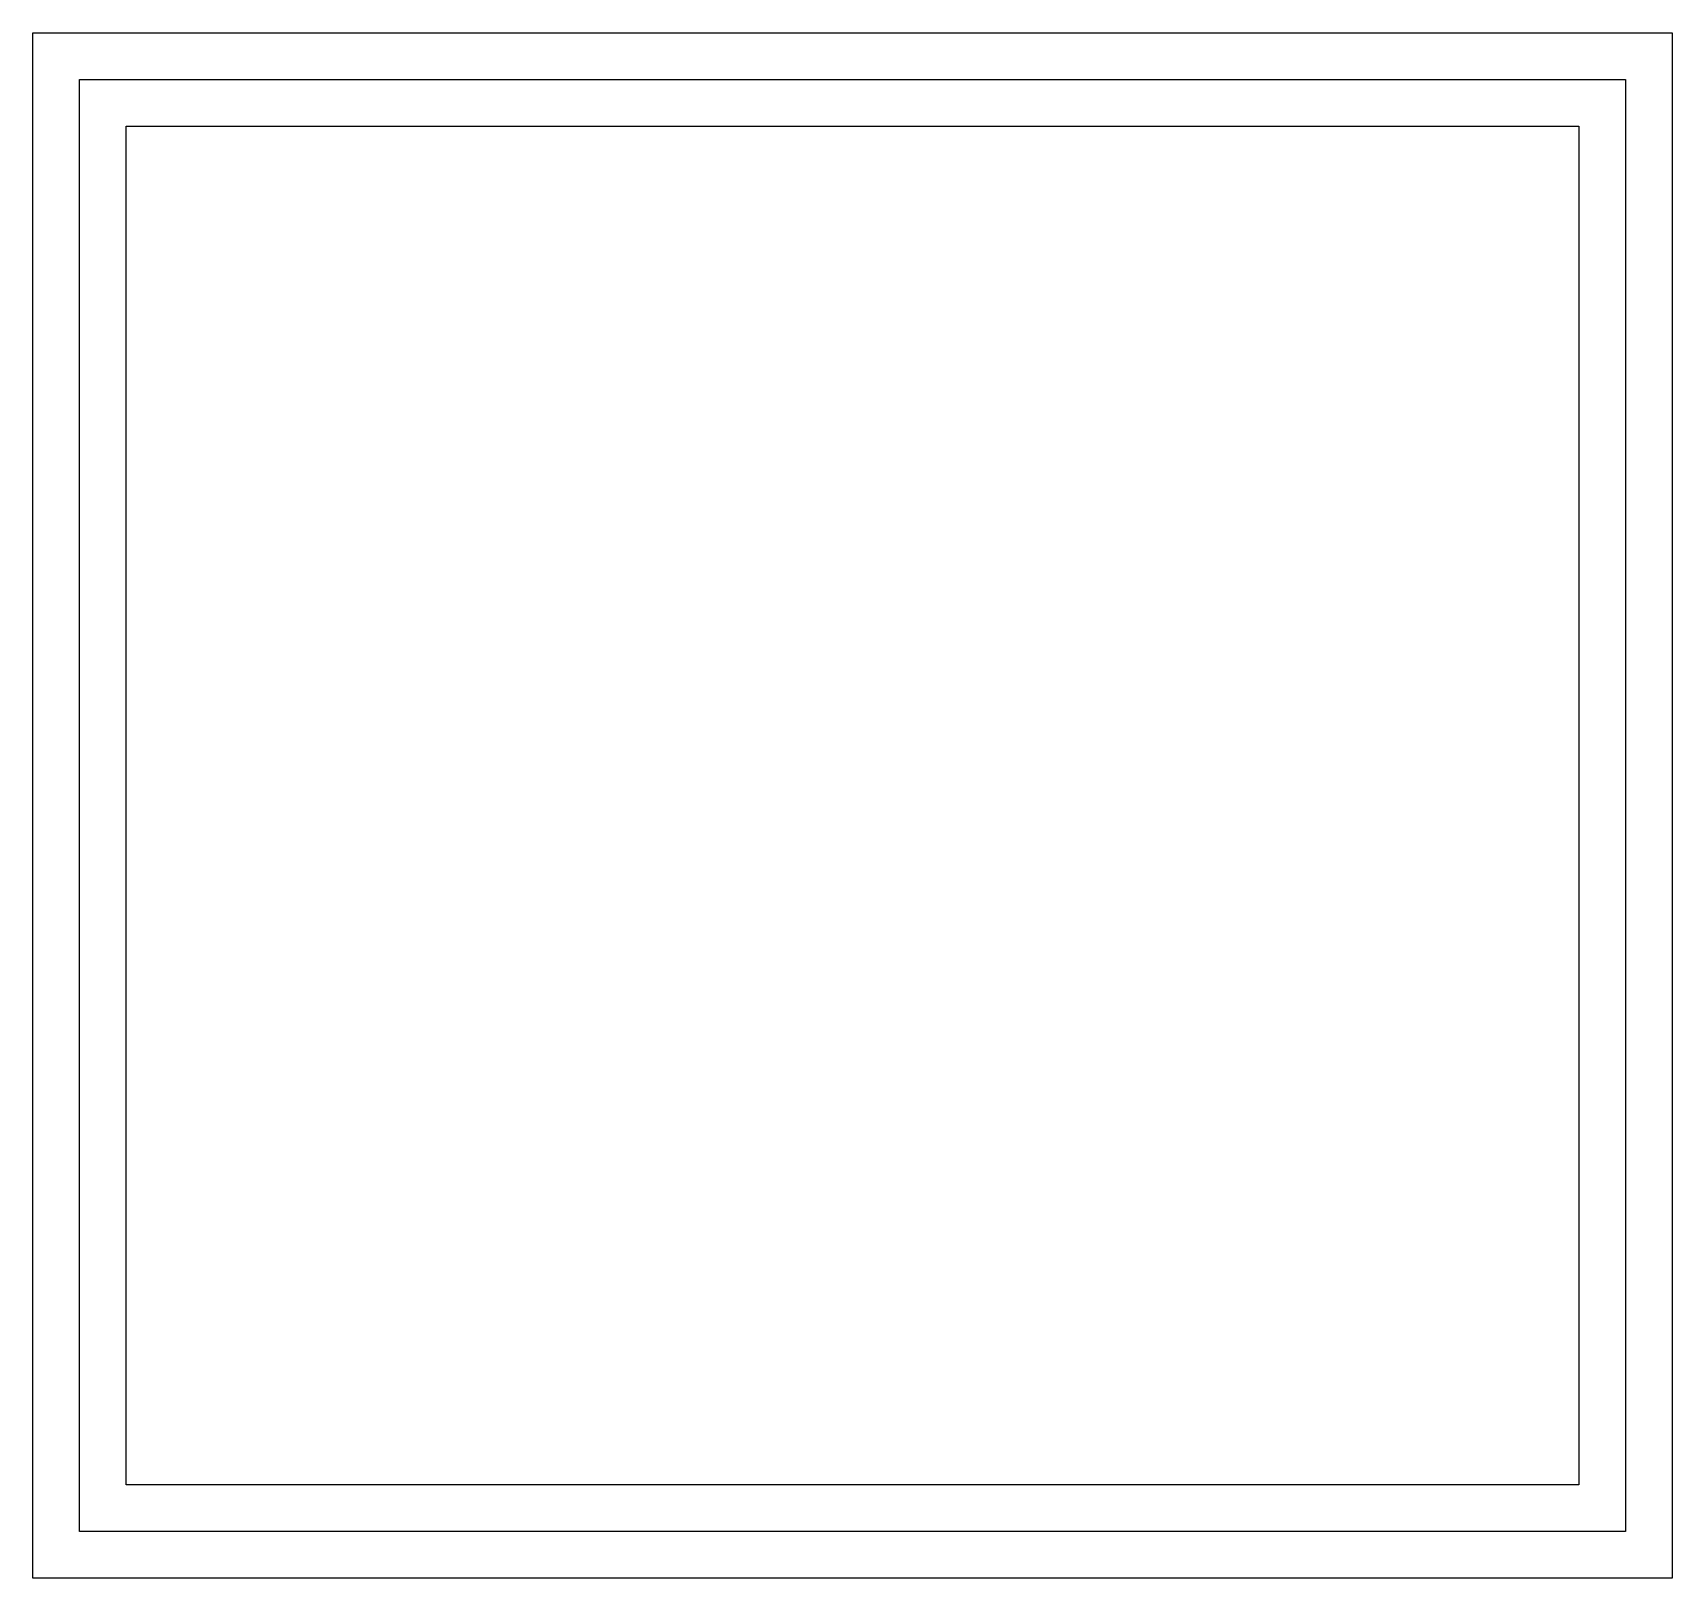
# Model space of a CAD drawing. Extents: x -1615 to 1900, y -1281 to 2032.
import ezdxf

# ---------------------------------------------------------------- set-up
doc = ezdxf.new("R2010")
doc.units = 0
doc.layers.add('Wall', color=7, linetype='CONTINUOUS')
doc.layers.add('Wire', color=7, linetype='CONTINUOUS')

msp = doc.modelspace()

# ---------------------------------------------------------------- linework, layer by layer
at = {"layer": 'Wall'}
for p, q in [((-1614.92, 2032.2), (-1614.92, 2032.2, 3000)), ((-1614.92, -1280.51), (-1614.92, 2032.2)), ((-1614.92, -1280.51, 3000), (-1614.92, 2032.2, 3000)), ((-1614.92, 2032.2), (-1614.92, 2032.2, 3000)), ((-1614.92, 2032.2), (1900.48, 2032.2)), ((-1614.92, 2032.2, 3000), (1900.48, 2032.2, 3000)), ((-1614.92, -1280.51), (-1614.92, 2032.2)), ((-1614.92, 2032.2), (1900.48, 2032.2)), ((-1614.92, -1280.51, 3000), (-1614.92, 2032.2, 3000)), ((-1614.92, 2032.2, 3000), (1900.48, 2032.2, 3000)), ((1900.48, 2032.2), (1900.48, 2032.2, 3000)), ((1900.48, 2032.2), (1900.48, 2032.2, 3000)), ((1900.48, 2032.2), (1900.48, -1280.51)), ((1900.48, 2032.2, 3000), (1900.48, -1280.51, 3000)), ((1900.48, 2032.2), (1900.48, -1280.51)), ((1900.48, 2032.2, 3000), (1900.48, -1280.51, 3000)), ((-1414.92, 1832.2), (-1414.92, 1832.2, 3000)), ((-1414.92, 1832.2), (1700.48, 1832.2)), ((-1414.92, 1832.2, 3000), (1700.48, 1832.2, 3000)), ((-1414.92, 1832.2), (-1414.92, 1832.2, 3000)), ((-1414.92, -1080.51), (-1414.92, 1832.2)), ((-1414.92, -1080.51, 3000), (-1414.92, 1832.2, 3000)), ((-1414.92, 1832.2), (1700.48, 1832.2)), ((-1414.92, -1080.51), (-1414.92, 1832.2)), ((-1414.92, 1832.2, 3000), (1700.48, 1832.2, 3000)), ((-1414.92, -1080.51, 3000), (-1414.92, 1832.2, 3000)), ((1700.48, 1832.2), (1700.48, 1832.2, 3000)), ((1700.48, 1832.2), (1700.48, -1080.51)), ((1700.48, 1832.2, 3000), (1700.48, -1080.51, 3000)), ((1700.48, 1832.2), (1700.48, 1832.2, 3000)), ((1700.48, 1832.2), (1700.48, -1080.51)), ((1700.48, 1832.2, 3000), (1700.48, -1080.51, 3000)), ((-1414.92, -1080.51), (-1414.92, -1080.51, 3000)), ((1700.48, -1080.51), (-1414.92, -1080.51)), ((1700.48, -1080.51, 3000), (-1414.92, -1080.51, 3000)), ((-1414.92, -1080.51), (-1414.92, -1080.51, 3000)), ((1700.48, -1080.51), (-1414.92, -1080.51)), ((1700.48, -1080.51, 3000), (-1414.92, -1080.51, 3000)), ((1700.48, -1080.51), (1700.48, -1080.51, 3000)), ((1700.48, -1080.51), (1700.48, -1080.51, 3000)), ((-1614.92, -1280.51), (-1614.92, -1280.51, 3000)), ((-1614.92, -1280.51), (-1614.92, -1280.51, 3000)), ((1900.48, -1280.51), (-1614.92, -1280.51)), ((1900.48, -1280.51, 3000), (-1614.92, -1280.51, 3000)), ((1900.48, -1280.51), (-1614.92, -1280.51)), ((1900.48, -1280.51, 3000), (-1614.92, -1280.51, 3000)), ((1900.48, -1280.51), (1900.48, -1280.51, 3000)), ((1900.48, -1280.51), (1900.48, -1280.51, 3000))]:
    msp.add_line(p, q, dxfattribs=at)
at = {"layer": 'Wire'}
for p, q in [((-1514.92, -1180.51), (-1514.92, 1932.2)), ((-1514.92, 1932.2), (1800.48, 1932.2)), ((1800.48, 1932.2), (1800.48, -1180.51)), ((1800.48, -1180.51), (-1514.92, -1180.51))]:
    msp.add_line(p, q, dxfattribs=at)

doc.saveas('drawing.dxf')
